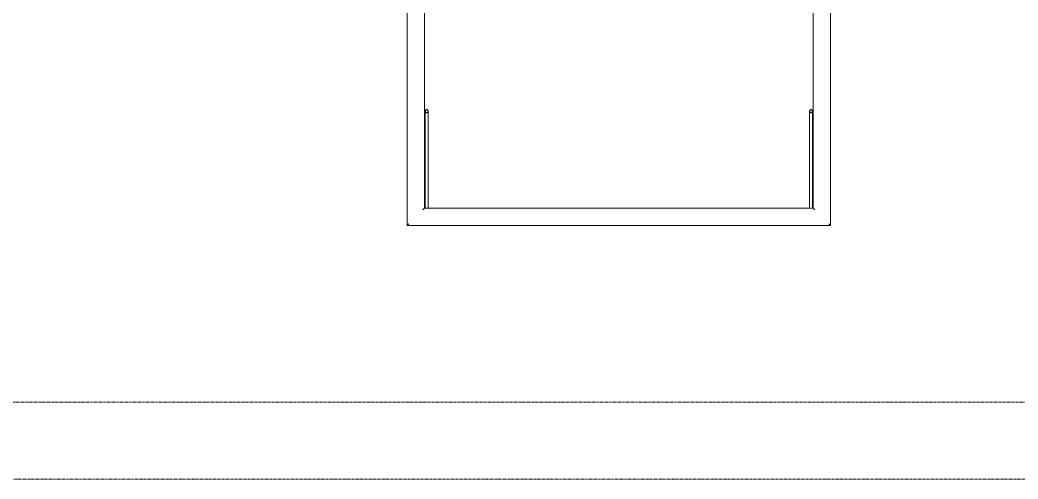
# Model space of a CAD drawing. Header units: inches. Extents: x -4010 to -1814, y 9846 to 12241.
# Drawn here: x -3394.4 to -3125.6, y 9846.3 to 9970 of the extents above; entities that cross this region are included whole.
import ezdxf

# ---------------------------------------------------------------- set-up
doc = ezdxf.new("R2010")
doc.units = ezdxf.units.IN
doc.header["$MEASUREMENT"] = 0
doc.linetypes.add('Aligning Line 1_8_', pattern=[0.25, 0.125, -0.125])
doc.linetypes.add('Aligning Line 1_8__2_', pattern=[0.25, 0.125, -0.125])
for name, color, linetype, lineweight in [('0-1', 7, 'Continuous', 5), ('0-2', 7, 'Continuous', 9), ('A-FLOR-HRAL-1', 7, 'Continuous', 9), ('G-ANNO-SYMB', 111, 'Aligning Line 1_8_', 9), ('G-ANNO-SYMB-2', 147, 'Aligning Line 1_8__2_', 9), ('S-BEAM-1', 7, 'Continuous', 9)]:
    doc.layers.add(name, color=color, linetype=linetype, lineweight=lineweight)

# ---------------------------------------------------------------- blocks, each defined once
blk = doc.blocks.new('Railing - Baluster_01-V1-UNIT PLANS - 2ND _ 3RD FLOOR')
at = {"layer": 'A-FLOR-HRAL-1'}
for p, q in [((-0.59, 1.18), (0.59, 1.18)), ((-0.59, 0.59), (-0.59, 1.18)), ((0.59, 1.18), (0.59, 0.59))]:
    blk.add_line(p, q, dxfattribs=at)
blk = doc.blocks.new('Railing - Railing-2700278-UNIT PLANS - 2ND _ 3RD FLOOR')
at = {"layer": 'A-FLOR-HRAL-1'}
for p, q in [((-3290.15, 9977.83), (-3290.15, 9914.58)), ((-3290.15, 9977.83), (-3289.68, 9977.83)), ((-3289.68, 9977.83), (-3285.9, 9977.83)), ((-3285.9, 9977.83), (-3285.42, 9977.83)), ((-3285.42, 9919.3), (-3285.42, 9977.83)), ((-3180.82, 9977.83), (-3180.82, 9919.3)), ((-3180.82, 9977.83), (-3180.35, 9977.83)), ((-3180.35, 9977.83), (-3176.57, 9977.83)), ((-3176.57, 9977.83), (-3176.1, 9977.83)), ((-3176.1, 9914.58), (-3176.1, 9977.83)), ((-3180.82, 9919.3), (-3285.42, 9919.3)), ((-3290.15, 9914.58), (-3176.1, 9914.58))]:
    blk.add_line(p, q, dxfattribs=at)
for points, knots in [([(-3285.9, 9918.83), (-3285.86, 9918.87), (-3285.79, 9918.93), (-3285.72, 9919.01), (-3285.67, 9919.06), (-3285.63, 9919.09), (-3285.6, 9919.13), (-3285.57, 9919.16), (-3285.54, 9919.18), (-3285.51, 9919.21), (-3285.49, 9919.24), (-3285.46, 9919.27), (-3285.43, 9919.29), (-3285.42, 9919.3), (-3285.42, 9919.3)], [0, 0, 0, 0, 0.166667, 0.25, 0.333333, 0.375, 0.416667, 0.5, 0.541667, 0.583333, 0.666667, 0.75, 0.833333, 1, 1, 1, 1]), ([(-3180.35, 9918.83), (-3180.39, 9918.87), (-3180.45, 9918.93), (-3180.53, 9919.01), (-3180.58, 9919.06), (-3180.61, 9919.09), (-3180.65, 9919.13), (-3180.68, 9919.16), (-3180.71, 9919.18), (-3180.73, 9919.21), (-3180.76, 9919.24), (-3180.79, 9919.27), (-3180.82, 9919.29), (-3180.82, 9919.3), (-3180.82, 9919.3)], [0, 0, 0, 0, 0.166667, 0.25, 0.333333, 0.375, 0.416667, 0.5, 0.541667, 0.583333, 0.666667, 0.75, 0.833333, 1, 1, 1, 1]), ([(-3290.15, 9914.58), (-3290.15, 9914.58), (-3290.14, 9914.59), (-3290.11, 9914.61), (-3290.09, 9914.64), (-3290.06, 9914.67), (-3290.03, 9914.69), (-3290, 9914.72), (-3289.96, 9914.76), (-3289.92, 9914.8), (-3289.89, 9914.84), (-3289.85, 9914.88), (-3289.78, 9914.95), (-3289.72, 9915.01), (-3289.68, 9915.05)], [0, 0, 0, 0, 0.166667, 0.25, 0.333333, 0.416667, 0.458333, 0.5, 0.583333, 0.666667, 0.708333, 0.75, 0.833333, 1, 1, 1, 1]), ([(-3176.1, 9914.58), (-3176.1, 9914.58), (-3176.11, 9914.59), (-3176.13, 9914.61), (-3176.16, 9914.64), (-3176.19, 9914.67), (-3176.22, 9914.69), (-3176.24, 9914.72), (-3176.28, 9914.76), (-3176.33, 9914.8), (-3176.36, 9914.84), (-3176.4, 9914.88), (-3176.47, 9914.95), (-3176.53, 9915.01), (-3176.57, 9915.05)], [0, 0, 0, 0, 0.166667, 0.25, 0.333333, 0.416667, 0.458333, 0.5, 0.583333, 0.666667, 0.708333, 0.75, 0.833333, 1, 1, 1, 1])]:
    blk.add_open_spline(points, degree=3, knots=knots, dxfattribs=at)
blk.add_blockref('Railing - Baluster_01-V1-UNIT PLANS - 2ND _ 3RD FLOOR', (-3287.79, 9977.24))
blk = doc.blocks.new('Walls 15 - Walls 1-2569682-UNIT PLANS - 2ND _ 3RD FLOOR')
at = {"layer": 'S-BEAM-1'}
for p, q in [((-3285.24, 9945.4), (-3285.24, 9919.3)), ((-3284.49, 9919.3), (-3284.49, 9945.4))]:
    blk.add_line(p, q, dxfattribs=at)
at = {"layer": 'S-BEAM-1', "flags": 128}
for points in [[(-3284.49, 9945.4), (-3284.5, 9945.5), (-3284.53, 9945.6), (-3284.59, 9945.69), (-3284.65, 9945.76), (-3284.73, 9945.8), (-3284.82, 9945.83), (-3284.91, 9945.83), (-3285, 9945.8), (-3285.08, 9945.76), (-3285.15, 9945.69), (-3285.2, 9945.6), (-3285.23, 9945.5), (-3285.24, 9945.4)], [(-3285.24, 9945.4), (-3285.23, 9945.3), (-3285.2, 9945.2), (-3285.15, 9945.11), (-3285.08, 9945.04), (-3285, 9945), (-3284.91, 9944.97), (-3284.82, 9944.97), (-3284.73, 9945), (-3284.65, 9945.04), (-3284.59, 9945.11), (-3284.53, 9945.2), (-3284.5, 9945.3), (-3284.49, 9945.4)]]:
    blk.add_lwpolyline(points, dxfattribs=at)
blk = doc.blocks.new('Walls 16 - Walls 1-2569701-UNIT PLANS - 2ND _ 3RD FLOOR')
at = {"layer": 'S-BEAM-1'}
for p, q in [((-3181.75, 9945.4), (-3181.75, 9919.3)), ((-3181, 9919.3), (-3181, 9945.4))]:
    blk.add_line(p, q, dxfattribs=at)
at = {"layer": 'S-BEAM-1', "flags": 128}
for points in [[(-3181, 9945.4), (-3181.01, 9945.5), (-3181.04, 9945.6), (-3181.09, 9945.69), (-3181.16, 9945.76), (-3181.24, 9945.8), (-3181.33, 9945.83), (-3181.42, 9945.83), (-3181.5, 9945.8), (-3181.59, 9945.76), (-3181.65, 9945.69), (-3181.7, 9945.6), (-3181.74, 9945.5), (-3181.75, 9945.4)], [(-3181.75, 9945.4), (-3181.74, 9945.3), (-3181.7, 9945.2), (-3181.65, 9945.11), (-3181.59, 9945.04), (-3181.5, 9945), (-3181.42, 9944.97), (-3181.33, 9944.97), (-3181.24, 9945), (-3181.16, 9945.04), (-3181.09, 9945.11), (-3181.04, 9945.2), (-3181.01, 9945.3), (-3181, 9945.4)]]:
    blk.add_lwpolyline(points, dxfattribs=at)
blk = doc.blocks.new('CTR - 1st Phase - Shell_rvt-1-UNIT PLANS - 2ND _ 3RD FLOOR')
at = {"layer": '0-2'}
for name in ['Railing - Railing-2700278-UNIT PLANS - 2ND _ 3RD FLOOR', 'Walls 15 - Walls 1-2569682-UNIT PLANS - 2ND _ 3RD FLOOR', 'Walls 16 - Walls 1-2569701-UNIT PLANS - 2ND _ 3RD FLOOR']:
    blk.add_blockref(name, (0, 0), dxfattribs=at)
blk = doc.blocks.new('CTR - 1st Phase - Structure_rvt-1-UNIT PLANS - 2ND _ 3RD FLOOR')
at = {"layer": 'G-ANNO-SYMB-2'}
blk.add_line((-1904.06, 9867.01), (-3864.19, 9867.01), dxfattribs=at)

msp = doc.modelspace()

# ---------------------------------------------------------------- linework, layer by layer
at = {"layer": 'G-ANNO-SYMB'}
msp.add_line((-1813.52288, 9846.2766), (-4009.5295, 9846.2766), dxfattribs=at)

# ---------------------------------------------------------------- block references
at = {"layer": '0-1'}
for name in ['CTR - 1st Phase - Shell_rvt-1-UNIT PLANS - 2ND _ 3RD FLOOR', 'CTR - 1st Phase - Structure_rvt-1-UNIT PLANS - 2ND _ 3RD FLOOR']:
    msp.add_blockref(name, (0, 0), dxfattribs=at)

doc.saveas('drawing.dxf')
